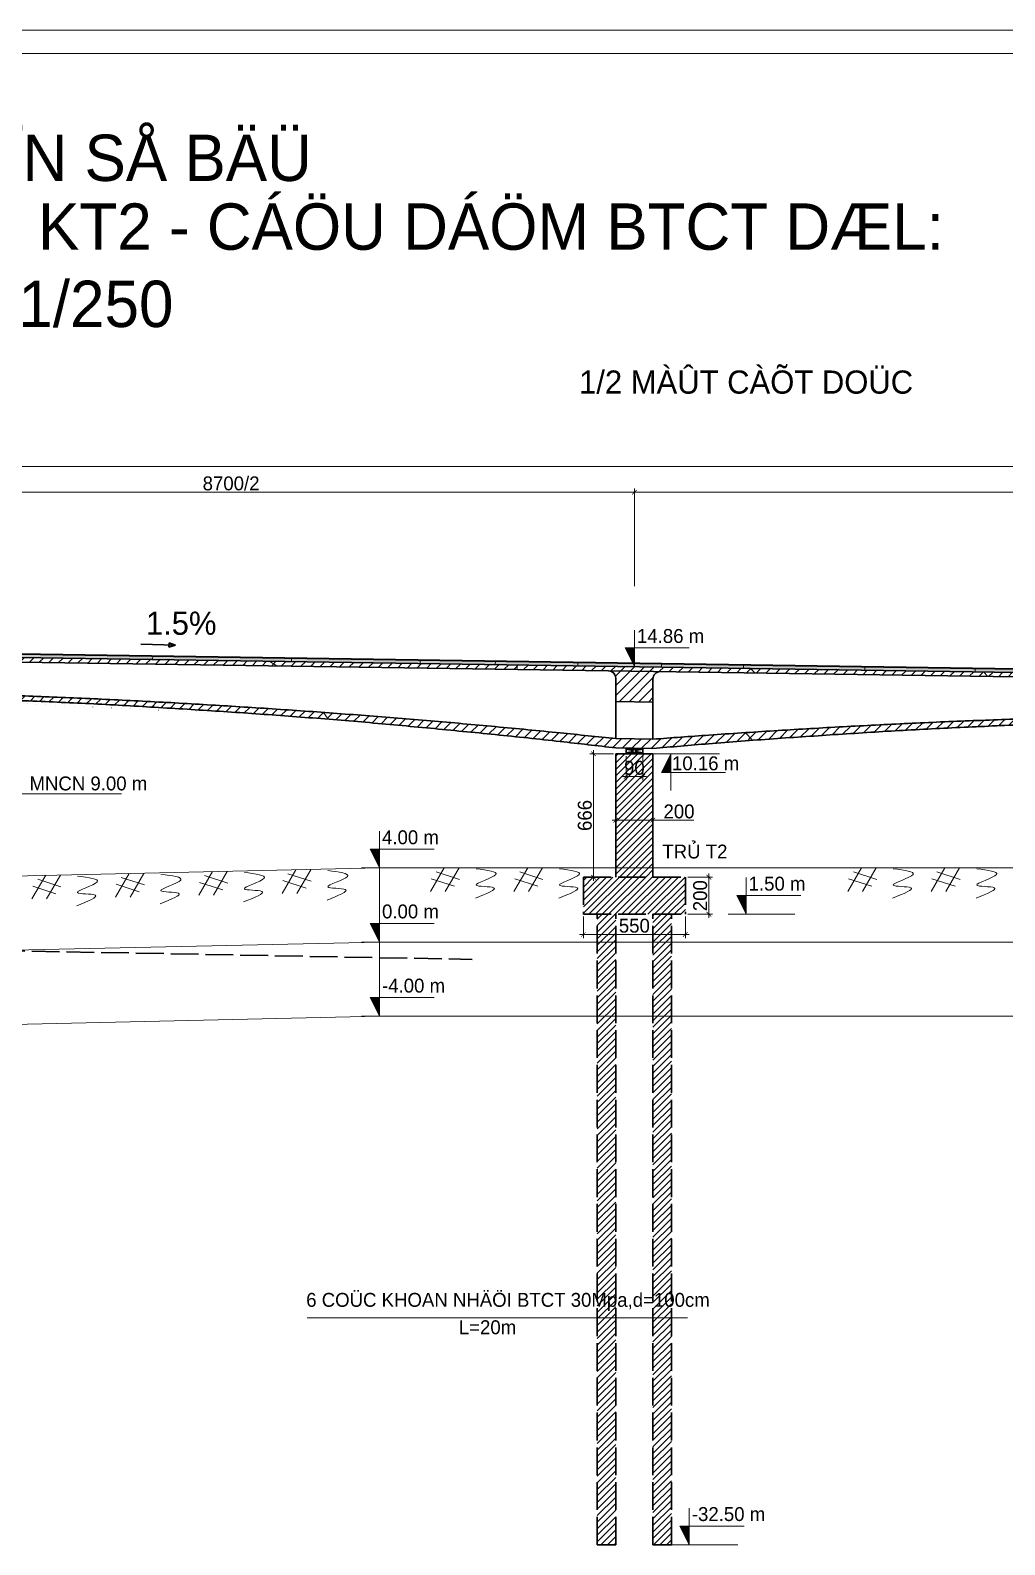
# Model space of a CAD drawing. Header units: millimetres. Extents: x -354608 to 492029, y -885357 to -234285.
# Drawn here: x -171098 to -118545, y -491690 to -410018 of the extents above; entities that cross this region are included whole.
import ezdxf

# ---------------------------------------------------------------- set-up
doc = ezdxf.new("R2010")
doc.units = ezdxf.units.MM
doc.header["$LTSCALE"] = 0.25
doc.header["$MEASUREMENT"] = 0
doc.header["$PDMODE"] = 34
doc.linetypes.add('ACAD_ISO02W100', pattern=[15, 12, -3])
doc.layers.get('0').update_dxf_attribs({"lineweight": 30})
for name, color, linetype, lineweight in [('!coban', 142, 'Continuous', 30), ('!hatch', 7, 'Continuous', 9), ('!manh', 21, 'Continuous', 20), ('!text', 130, 'Continuous', 20), ('2', 253, 'Continuous', 15), ('dam', 1, 'Continuous', 35), ('duong 2', 2, 'Continuous', 13), ('duong 3', 3, 'Continuous', 30), ('dut', 2, 'ACAD_ISO02W100', 30), ('kichthuoc', 3, 'Continuous', 20), ('NET03', 2, 'Continuous', 30)]:
    doc.layers.add(name, color=color, linetype=linetype, lineweight=lineweight)
doc.styles.add('K-THUOC', font='11_3664_VSWICONN.TTF')
doc.styles.get("Standard").update_dxf_attribs({"font": 'VNswitzerlandcondlight.TTF'})
doc.dimstyles.new('CHUAN TL 250', dxfattribs={"dimscale": 250, "dimtxt": 3, "dimasz": 1, "dimexe": 0.8, "dimexo": 0.5, "dimgap": 0.35, "dimtad": 1, "dimdec": 0, "dimlfac": 0.1, "dimzin": 0, "dimdsep": 46, "dimtxsty": 'K-THUOC', "dimblk": 'ARCHTICK', "dimcen": 1, "dimdle": 0.8, "dimclrd": 7, "dimclre": 7, "dimclrt": 256, "dimadec": 0, "dimazin": 0, "dimtfac": 1, "dimtdec": 0, "dimtmove": 0, "dimatfit": 3, "dimfxl": 0, "dimfrac": 2, "dimtolj": 1, "dimtzin": 0, "dimlwd": 15, "dimlwe": 15, "dimarcsym": 0})
pattern_1 = [(45, (-197268.6132983779, -459190.1915366811), (-176.7766952966369, 176.7766952966369), [])]
pattern_2 = [(45, (-197268.6132983779, -622961.6867834826), (-265.1650429449553, 265.1650429449554), [])]

# ---------------------------------------------------------------- blocks, each defined once
blk = doc.blocks.new('_ArchTick')
at = {"color": 0, "linetype": 'ByBlock', "const_width": 0.15}
blk.add_lwpolyline([(-0.5, -0.5), (0.5, 0.5)], dxfattribs=at)
blk = doc.blocks.new('*D51')
at = {"layer": '2', "color": 7, "lineweight": 15}
for p, q in [((-135643.6132983777, -455690.191536681), (-134296.3356503341, -455690.191536681)), ((-134496.3356503341, -455490.191536681), (-134496.3356503341, -457890.19153668)), ((-135643.6132983777, -457690.19153668), (-134296.3356503341, -457690.19153668))]:
    blk.add_line(p, q, dxfattribs=at)
at = {"layer": 'Defpoints', "color": 0}
for p in [(-135768.6132983777, -455690.191536681), (-135768.6132983777, -457690.19153668), (-134496.3356503341, -457690.19153668)]:
    blk.add_point(p, dxfattribs=at)
at = {"layer": '2', "color": 7, "lineweight": 15, "xscale": 250, "yscale": 250, "zscale": 250}
for p, rotation in [((-134496.3356503341, -455690.191536681), 90), ((-134496.3356503341, -457690.19153668), 270)]:
    blk.add_blockref('_ArchTick', p, dxfattribs=dict(at, rotation=rotation))
at = {"layer": '2', "insert": (-134966.6278581263, -456690.1915366806), "char_height": 750, "attachment_point": 5, "rotation": 90, "style": 'K-THUOC'}
blk.add_mtext('\\A1;200', dxfattribs=at)
blk = doc.blocks.new('*D52')
at = {"layer": '2', "color": 7, "lineweight": 15}
for p, q in [((-138968.613298378, -449160.191536681), (-138968.613298378, -450466.4376012371)), ((-138068.613298378, -449160.191536681), (-138068.613298378, -450466.4376012371)), ((-139168.613298378, -450266.4376012371), (-137868.613298378, -450266.4376012371))]:
    blk.add_line(p, q, dxfattribs=at)
at = {"layer": 'Defpoints', "color": 0}
for p in [(-138968.613298378, -449035.191536681), (-138068.613298378, -449035.191536681), (-138068.613298378, -450266.4376012371)]:
    blk.add_point(p, dxfattribs=at)
at = {"layer": '2', "color": 7, "lineweight": 15, "xscale": 250, "yscale": 250, "zscale": 250, "rotation": 180}
blk.add_blockref('_ArchTick', (-138968.613298378, -450266.4376012371), dxfattribs=at)
at = {"layer": '2', "color": 7, "lineweight": 15, "xscale": 250, "yscale": 250, "zscale": 250}
blk.add_blockref('_ArchTick', (-138068.613298378, -450266.4376012371), dxfattribs=at)
at = {"layer": '2', "insert": (-138518.613298378, -449796.1453934449), "char_height": 750, "attachment_point": 5, "style": 'K-THUOC'}
blk.add_mtext('\\A1;90', dxfattribs=at)
blk = doc.blocks.new('*D53')
at = {"layer": '2', "color": 7, "lineweight": 15}
for p, q in [((-139518.6132983778, -452353.6781709329), (-139518.6132983778, -452820.0592707091)), ((-137518.6132983777, -452325.1817260175), (-137518.6132983777, -452820.0592707091)), ((-139718.6132983778, -452620.0592707091), (-137518.6132983777, -452620.0592707091)), ((-137518.6132983777, -452620.0592707091), (-135320.0507884906, -452620.0592707091))]:
    blk.add_line(p, q, dxfattribs=at)
at = {"layer": 'Defpoints', "color": 0}
for p in [(-139518.6132983778, -452228.6781709329), (-137518.6132983777, -452200.1817260175), (-137518.6132983777, -452620.0592707091)]:
    blk.add_point(p, dxfattribs=at)
at = {"layer": '2', "color": 7, "lineweight": 15, "xscale": 250, "yscale": 250, "zscale": 250, "rotation": 180}
blk.add_blockref('_ArchTick', (-139518.6132983778, -452620.0592707091), dxfattribs=at)
at = {"layer": '2', "color": 7, "lineweight": 15, "xscale": 250, "yscale": 250, "zscale": 250}
blk.add_blockref('_ArchTick', (-137518.6132983777, -452620.0592707091), dxfattribs=at)
at = {"layer": '2', "insert": (-136110.7975417374, -452149.7670629168), "char_height": 750, "attachment_point": 5, "style": 'K-THUOC'}
blk.add_mtext('\\A1;200', dxfattribs=at)
blk = doc.blocks.new('*D54')
at = {"layer": '2', "color": 7, "lineweight": 15}
for p, q in [((-139643.6132983777, -449035.191536681), (-140919.3284059837, -449035.191536681)), ((-140719.3284059837, -448835.191536681), (-140719.3284059837, -455890.1915366811)), ((-140089.2174057197, -455690.1915366811), (-140919.3284059837, -455690.1915366811))]:
    blk.add_line(p, q, dxfattribs=at)
at = {"layer": 'Defpoints', "color": 0}
for p in [(-139518.6132983777, -449035.191536681), (-140719.3284059837, -455690.1915366811), (-139964.2174057197, -455690.1915366811)]:
    blk.add_point(p, dxfattribs=at)
at = {"layer": '2', "color": 7, "lineweight": 15, "xscale": 250, "yscale": 250, "zscale": 250}
for p, rotation in [((-140719.3284059837, -449035.191536681), 90), ((-140719.3284059837, -455690.1915366811), 270)]:
    blk.add_blockref('_ArchTick', p, dxfattribs=dict(at, rotation=rotation))
at = {"layer": '2', "insert": (-141189.6206137759, -452362.6915366811), "char_height": 750, "attachment_point": 5, "rotation": 90, "style": 'K-THUOC'}
blk.add_mtext('\\A1;666', dxfattribs=at)
blk = doc.blocks.new('*D55')
at = {"layer": '2', "color": 7, "lineweight": 15}
for p, q in [((-141268.6132983777, -457815.1915366811), (-141268.6132983777, -458979.6453050799)), ((-135768.6132983777, -457815.1915366818), (-135768.6132983777, -458979.6453050799)), ((-141468.6132983777, -458779.6453050799), (-135568.6132983777, -458779.6453050799))]:
    blk.add_line(p, q, dxfattribs=at)
at = {"layer": 'Defpoints', "color": 0}
for p in [(-141268.6132983777, -457690.1915366811), (-135768.6132983777, -457690.1915366818), (-135768.6132983777, -458779.6453050799)]:
    blk.add_point(p, dxfattribs=at)
at = {"layer": '2', "color": 7, "lineweight": 15, "xscale": 250, "yscale": 250, "zscale": 250, "rotation": 180}
blk.add_blockref('_ArchTick', (-141268.6132983777, -458779.6453050799), dxfattribs=at)
at = {"layer": '2', "color": 7, "lineweight": 15, "xscale": 250, "yscale": 250, "zscale": 250}
blk.add_blockref('_ArchTick', (-135768.6132983777, -458779.6453050799), dxfattribs=at)
at = {"layer": '2', "insert": (-138518.6132983777, -458309.3530972876), "char_height": 750, "attachment_point": 5, "style": 'K-THUOC'}
blk.add_mtext('\\A1;550', dxfattribs=at)
blk = doc.blocks.new('dattn')
at = {"layer": 'duong 3', "lineweight": 13}
for p, q in [((0, 0), (-744.824492210173, -1271.752598902094)), ((792.8773899440421, 0), (48.05289773386903, -1271.752598902094)), ((-705.0840408739168, -584.6347181359306), (548.548224842234, -990.6893858429976)), ((-434.0277972945478, -212.4189192865742), (819.6044684216031, -618.4735869930591))]:
    blk.add_line(p, q, dxfattribs=at)
blk.add_spline([(1714.840467518079, -43.99232401594054), (2779.09400612989, -358.9148745880229), (1714.840467518079, -929.7154815288959), (2660.850846275571, -1067.493400597828), (1675.422464238363, -1638.29400753777)], degree=3, dxfattribs=at)
blk = doc.blocks.new('*D158')
at = {"layer": '2', "color": 7, "lineweight": 15}
for p, q in [((-138718.613298378, -434934.3820314077), (-81318.61329837421, -434934.3820314077)), ((-138518.613298378, -439997.2438349718), (-138518.613298378, -434734.3820314077)), ((-81518.61329837421, -439872.2438349718), (-81518.61329837421, -434734.3820314077))]:
    blk.add_line(p, q, dxfattribs=at)
at = {"layer": 'Defpoints', "color": 0}
for p in [(-81518.61329837421, -434934.3820314077), (-138518.613298378, -440122.2438349718), (-81518.61329837421, -439997.2438349718)]:
    blk.add_point(p, dxfattribs=at)
at = {"layer": '2', "color": 7, "lineweight": 15, "xscale": 250, "yscale": 250, "zscale": 250, "rotation": 180}
blk.add_blockref('_ArchTick', (-138518.613298378, -434934.3820314077), dxfattribs=at)
at = {"layer": '2', "color": 7, "lineweight": 15, "xscale": 250, "yscale": 250, "zscale": 250}
blk.add_blockref('_ArchTick', (-81518.61329837421, -434934.3820314077), dxfattribs=at)
at = {"layer": '2', "insert": (-110018.6132983761, -434464.0898236154), "char_height": 750, "attachment_point": 5, "style": 'K-THUOC'}
blk.add_mtext('\\A1;5700', dxfattribs=at)
blk = doc.blocks.new('*D162')
at = {"layer": '2', "color": 7, "lineweight": 15}
for p, q in [((-282918.6132983783, -433550.7125860816), (-81118.61329837763, -433550.7125860816)), ((-282718.6132983783, -437965.7304423205), (-282718.6132983783, -433350.7125860816)), ((-81318.61329837763, -436485.806707731), (-81318.61329837763, -433350.7125860816))]:
    blk.add_line(p, q, dxfattribs=at)
at = {"layer": 'Defpoints', "color": 0}
for p in [(-81318.61329837763, -433550.7125860816), (-81318.61329837763, -436610.806707731), (-282718.6132983783, -438090.7304423205)]:
    blk.add_point(p, dxfattribs=at)
at = {"layer": '2', "color": 7, "lineweight": 15, "xscale": 250, "yscale": 250, "zscale": 250, "rotation": 180}
blk.add_blockref('_ArchTick', (-282718.6132983783, -433550.7125860816), dxfattribs=at)
at = {"layer": '2', "color": 7, "lineweight": 15, "xscale": 250, "yscale": 250, "zscale": 250}
blk.add_blockref('_ArchTick', (-81318.61329837763, -433550.7125860816), dxfattribs=at)
at = {"layer": '2', "insert": (-182018.613298378, -433080.4203782894), "char_height": 750, "attachment_point": 5, "style": 'K-THUOC'}
blk.add_mtext('\\A1;20110', dxfattribs=at)
blk = doc.blocks.new('*D715')
at = {"layer": '2', "color": 7, "lineweight": 15}
for p, q in [((-182218.6132983779, -434934.3820314077), (-138318.613298378, -434934.3820314077)), ((-182018.6132983779, -437303.3129331897), (-182018.6132983779, -434734.3820314077)), ((-138518.613298378, -437240.8129331897), (-138518.613298378, -434734.3820314077))]:
    blk.add_line(p, q, dxfattribs=at)
at = {"layer": 'Defpoints', "color": 0}
for p in [(-138518.613298378, -434934.3820314077), (-182018.6132983779, -437428.3129331897), (-138518.613298378, -437365.8129331897)]:
    blk.add_point(p, dxfattribs=at)
at = {"layer": '2', "color": 7, "lineweight": 15, "xscale": 250, "yscale": 250, "zscale": 250, "rotation": 180}
blk.add_blockref('_ArchTick', (-182018.6132983779, -434934.3820314077), dxfattribs=at)
at = {"layer": '2', "color": 7, "lineweight": 15, "xscale": 250, "yscale": 250, "zscale": 250}
blk.add_blockref('_ArchTick', (-138518.613298378, -434934.3820314077), dxfattribs=at)
at = {"layer": '2', "insert": (-160268.613298378, -434458.2456677713), "char_height": 750, "attachment_point": 5, "style": 'K-THUOC'}
blk.add_mtext('\\A1;8700/2', dxfattribs=at)

msp = doc.modelspace()

# ---------------------------------------------------------------- hatches: boundary and pattern name
at = {"layer": '!hatch'}
h = msp.add_hatch(color=256, dxfattribs=at)
h.paths.add_polyline_path([(-81518.61329837778, -445020.1915366742), (-85640.80539489222, -444958.3586552264), (-85643.35482127138, -445128.3204138377), (-81518.61329837778, -445190.1915366811)])
h.paths.add_polyline_path([(-85640.80539489222, -444958.3586552264), (-91907.49425498345, -444864.358322325), (-91910.04368136261, -445034.3200809364), (-85643.35482127138, -445128.3204138377)])
h.paths.add_polyline_path([(-91907.49425498345, -444864.358322325), (-97167.63731345604, -444785.456176448), (-97170.18673983522, -444955.4179350593), (-91910.04368136261, -445034.3200809364)])
h.paths.add_polyline_path([(-97167.63731345604, -444785.456176448), (-102614.4305640434, -444703.7542776891), (-102616.9799904225, -444873.7160363005), (-97170.18673983522, -444955.4179350593)])
h.paths.add_polyline_path([(-102614.4305640433, -444703.7542776891), (-109287.8247959326, -444603.6533642108), (-109290.3742223117, -444773.6151228221), (-102616.9799904225, -444873.7160363005)])
h.paths.add_polyline_path([(-109287.8247959326, -444603.6533642108), (-114969.3115183088, -444518.4310633751), (-114971.860944688, -444688.3928219865), (-109290.3742223117, -444773.6151228221)])
h.paths.add_polyline_path([(-114969.3115183088, -444518.4310633751), (-120137.2316647129, -444440.9122611791), (-120139.7810910921, -444610.8740197904), (-114971.860944688, -444688.3928219865)])
h.paths.add_polyline_path([(-120137.2316647129, -444440.9122611791), (-126080.9740981941, -444351.7561246768), (-126083.5235245733, -444521.7178832882), (-120139.7810910921, -444610.8740197904)])
h.paths.add_polyline_path([(-126080.9740981941, -444351.7561246768), (-132638.6235505662, -444253.3913828913), (-132641.1729769454, -444423.3531415026), (-126083.5235245733, -444521.7178832882)])
h.paths.add_polyline_path([(-132638.6235505662, -444253.3913828913), (-137059.5951899782, -444187.0768083001), (-137062.1446163574, -444357.0385669114), (-132641.1729769454, -444423.3531415026)])
h.paths.add_polyline_path([(-137059.5951899782, -444187.0768083001), (-141570.4165456422, -444119.4144879651), (-141572.9659720214, -444289.3762465764), (-137062.1446163574, -444357.0385669114)])
h.paths.add_polyline_path([(-141570.4165456422, -444119.4144879651), (-146016.0638719988, -444052.7297780698), (-146018.613298378, -444222.6915366811), (-141572.9659720214, -444289.3762465764)])
h.paths.add_polyline_path([(-146016.0638719988, -444052.7297780698), (-150074.718915571, -443991.8499524162), (-150077.2683419502, -444161.8117110275), (-146018.613298378, -444222.6915366811)])
h.paths.add_polyline_path([(-150074.718915571, -443991.8499524162), (-157014.1996461613, -443887.7577414573), (-157016.7490725405, -444057.7195000686), (-150077.2683419502, -444161.8117110275)])
h.paths.add_polyline_path([(-157014.1996461613, -443887.7577414573), (-164470.6536482506, -443775.910931426), (-164523.8801835981, -443945.1125334027), (-157016.7490725405, -444057.7195000686)])
h.paths.add_polyline_path([(-164470.6536482506, -443775.910931426), (-174371.967667968, -443627.3912211302), (-174371.967667968, -443797.3912211372), (-164523.8801835981, -443945.1125334027)])
h.paths.add_polyline_path([(-174371.967667968, -443627.3912211302), (-182018.613298378, -443512.691536674), (-182018.613298378, -443682.691536681), (-174371.967667968, -443797.3912211372)])
at = {"layer": '!hatch', "lineweight": 13}
h = msp.add_hatch(dxfattribs=at)
h.set_pattern_fill('ANSI31', color=256, scale=3000, style=0)
h.set_pattern_definition(pattern_2)
h.paths.add_polyline_path([(-157803.8519024441, -444295.9410810382), (-158216.7567940517, -444039.7193842459), (-175005.7955337992, -443787.8838031497), (-174798.5685432946, -444041.0203314254)])
h = msp.add_hatch(dxfattribs=at)
h.set_pattern_fill('ANSI31', color=256, scale=3000, style=0)
h.set_pattern_definition(pattern_2)
h.paths.add_polyline_path([(-144839.2291075329, -444490.4104229619), (-144835.4795293366, -444240.4385432167), (-158216.7567940517, -444039.7193842459), (-157803.8519024441, -444295.9410810382)])
h = msp.add_hatch(dxfattribs=at)
h.set_pattern_fill('ANSI31', color=256, scale=3000, style=0)
h.set_pattern_definition(pattern_2)
h.paths.add_polyline_path([(-131995.1060801694, -444683.0722683724), (-132248.7041928525, -444429.2401732639), (-144835.4795293366, -444240.4385432167), (-144839.2291075329, -444490.4104229619)])
h = msp.add_hatch(dxfattribs=at)
h.set_pattern_fill('ANSI31', color=256, scale=3000, style=0)
h.set_pattern_definition(pattern_2)
h.paths.add_polyline_path([(-137518.613298378, -446249.9103024996), (-137518.613298378, -445006.2646575682, -0.4186134857086543), (-137112.6139732641, -444606.3096499759), (-139912.6139732641, -444564.3096499759, -0.409827285690098), (-139518.613298378, -444964.2646575682), (-139518.613298378, -446219.9103024997)])
h = msp.add_hatch(dxfattribs=at)
h.set_pattern_fill('ANSI31', color=256, scale=3000, style=0)
h.set_pattern_definition(pattern_2)
h.paths.add_polyline_path([(-119471.159484531, -444870.931467307), (-119664.4340868714, -444618.0042248537), (-132248.7041928525, -444429.2401732639), (-131995.1060801694, -444683.0722683724)])
h = msp.add_hatch(dxfattribs=at)
h.set_pattern_fill('ANSI31', color=256, scale=3000, style=0)
h.set_pattern_definition(pattern_2)
h.paths.add_polyline_path([(-106944.3507323385, -445058.8335985899), (-107138.4829817762, -444805.8934914301), (-119664.4340868714, -444618.0042248537), (-119471.159484531, -444870.931467307)])
h = msp.add_hatch(dxfattribs=at)
h.set_pattern_fill('ANSI31', color=256, scale=3000, style=0)
h.set_pattern_definition(pattern_2)
edge = h.paths.add_edge_path()
edge.add_spline(control_points=[(-155280.6642629961, -446805.5532303712), (-155693.272895318, -446775.5248710887), (-157272.1717535734, -446662.790050041), (-160017.8561311188, -446481.9318809483), (-163517.8257575185, -446274.2309343059), (-167018.0098416955, -446096.5424109342), (-170518.0956680619, -445943.9247177364), (-174018.1739347173, -445817.0326853534), (-177518.2975415434, -445718.1778348781), (-179851.8551888921, -445668.3581206164), (-181018.613298378, -445648.691536681)], knot_values=[1000.12799180904, 1000.12799180904, 1000.12799180904, 1000.12799180904, 2241.225281654493, 5748.872962080797, 9254.959419942326, 12759.50821400983, 16262.82896010203, 19765.11424973793, 23266.52828552404, 26767.29995045736, 26767.29995045737, 26767.29995045737, 26767.29995045737], degree=3, periodic=0)
edge.add_line((-181018.613298378, -445648.691536681), (-181018.613298378, -445897.6915366811))
edge.add_spline(control_points=[(-181018.613298378, -445897.6915366811), (-179851.8366810902, -445916.0475963357), (-177518.0264342891, -445961.7374072869), (-174018.3104156295, -446081.0675447243), (-170518.0075661891, -446210.2270724004), (-167017.4676131213, -446369.3347648003), (-163518.1245977837, -446578.8819456717), (-160017.5221365092, -446796.5424683307), (-157188.5879496478, -447002.6169306653), (-155526.1645052704, -447131.3774216318), (-155030.0519082688, -447170.8625509838)], knot_values=[1000.112493672587, 1000.112493672611, 1000.112493672611, 1000.112493672611, 4500.863305998422, 8002.670874954774, 11505.17801270624, 15008.94830340739, 18514.80144494085, 22021.86663538143, 25530.96285093323, 27023.99546123244, 27023.99546123244, 27023.99546123244, 27023.99546123244], degree=3, periodic=0)
edge.add_line((-155030.0519082688, -447170.8625509838), (-155280.6642629961, -446805.5532303712))
h = msp.add_hatch(dxfattribs=at)
h.set_pattern_fill('ANSI31', color=256, scale=3000, style=0)
h.set_pattern_definition(pattern_2)
edge = h.paths.add_edge_path()
edge.add_spline(control_points=[(-137518.613298378, -448750.191536681), (-136518.7472520472, -448663.5857018268), (-134729.8609791808, -448508.636956753), (-132939.6883606402, -448369.1089069849), (-132149.9034932388, -448310.2320060753)], knot_values=[0, 0, 0, 0, 3010.817995163431, 5386.73255423791, 5386.73255423791, 5386.73255423791, 5386.73255423791], degree=3, periodic=0)
edge.add_line((-132149.9034932387, -448310.2320060753), (-132544.4015646305, -447896.8718598161))
edge.add_spline(control_points=[(-132544.4015646304, -447896.8718598161), (-133194.9157582883, -447939.6022939977), (-134853.364016773, -448052.1574468593), (-136511.0490140449, -448175.4321587402), (-137518.613298378, -448250.3602645365)], knot_values=[37548.13164567662, 37548.13164567662, 37548.13164567662, 37548.13164567662, 39503.8729521253, 42534.90249872258, 42534.90249872258, 42534.90249872258, 42534.90249872258], degree=3, periodic=0)
edge.add_line((-137518.613298378, -448250.3602645365), (-137518.613298378, -448250.1352898448))
edge.add_line((-137518.613298378, -448250.1352898448), (-139518.6132983786, -448220.1352898448))
edge.add_spline(control_points=[(-139518.613298378, -448220.1352898448), (-140518.4714168468, -448115.0903180664), (-142683.9968701506, -447887.5804784943), (-146017.4645930055, -447567.924859054), (-149517.4493474854, -447255.5388628134), (-152605.2783240348, -447005.0924768828), (-154526.512122469, -446860.4380525863), (-155280.6642629961, -446805.5532303712)], knot_values=[26767.29995045736, 26767.29995045736, 26767.29995045736, 26767.29995045736, 29783.37123900999, 33299.60590836868, 36813.44031681766, 40324.98417244583, 42593.41993558621, 42593.41993558621, 42593.41993558621, 42593.41993558621], degree=3, periodic=0)
edge.add_line((-155280.6642629961, -446805.5532303712), (-155030.0519082688, -447170.8625509838))
edge.add_spline(control_points=[(-155030.0519082688, -447170.8625509838), (-154359.3842073649, -447224.2403548986), (-152521.2257050214, -447375.8464926958), (-149517.836862524, -447658.8133342555), (-146017.0658790591, -447997.3575746983), (-142683.6134854882, -448351.096131035), (-140518.4322015328, -448603.5948410045), (-139518.613298378, -448720.191536681)], knot_values=[27023.99546123244, 27023.99546123244, 27023.99546123244, 27023.99546123244, 29042.34523540804, 32557.17186697894, 36073.88997481755, 39593.65647985734, 42613.42882226993, 42613.42882226993, 42613.42882226993, 42613.42882226993], degree=3, periodic=0)
edge.add_line((-139518.613298378, -448720.191536681), (-137518.613298378, -448750.191536681))
h = msp.add_hatch(dxfattribs=at)
h.set_pattern_fill('ANSI31', color=256, scale=3000, style=0)
h.set_pattern_definition(pattern_2)
edge = h.paths.add_edge_path()
edge.add_spline(control_points=[(-132149.9034932388, -448310.2320060753), (-131772.84980388, -448282.1233987542), (-130229.4910996264, -448169.5682319183), (-127519.1510241452, -447988.7734290388), (-124019.857594645, -447764.0692669181), (-120519.2428910777, -447591.4472459443), (-117019.2219377958, -447441.4935912567), (-113518.8632750132, -447328.8533036294), (-110789.1417993471, -447247.3104033511), (-109225.8778131804, -447215.685664328), (-108829.481759139, -447208.5053333516)], knot_values=[5386.73255423791, 5386.73255423791, 5386.73255423791, 5386.73255423791, 6521.025432053735, 10029.07421307147, 13535.825736918, 17040.32373948556, 20543.43039644021, 24045.40216246004, 27546.75993481064, 28736.13716128339, 28736.13716128339, 28736.13716128339, 28736.13716128339], degree=3, periodic=0)
edge.add_line((-108829.481759139, -447208.5053333516), (-108925.7172292192, -446940.1581765727))
edge.add_spline(control_points=[(-108925.7172292192, -446940.1581765727), (-109267.9564252961, -446945.3066395396), (-110778.225204483, -446969.6192443861), (-113456.8357700715, -447025.1484379571), (-116961.4603936524, -447127.7766186736), (-120467.0018114591, -447253.2519891396), (-123973.2283515972, -447407.3064523934), (-127480.344016089, -447586.1227819751), (-130337.347664353, -447754.8329342601), (-132025.3538366233, -447862.7770852596), (-132544.4015646304, -447896.8718598161)], knot_values=[13907.61235126416, 13907.61235126416, 13907.61235126416, 13907.61235126416, 14934.44403334831, 18438.9928274158, 21945.07928527734, 25452.72696570364, 28962.26001868948, 32473.80387431765, 35987.63828276661, 37548.13164567662, 37548.13164567662, 37548.13164567662, 37548.13164567662], degree=3, periodic=0)
edge.add_line((-132544.4015646305, -447896.8718598161), (-132149.9034932387, -448310.2320060753))
h = msp.add_hatch(dxfattribs=at)
h.set_pattern_fill('ANSI31', color=256, scale=2000, style=0)
h.set_pattern_definition(pattern_1)
h.paths.add_polyline_path([(-137518.6132983777, -449035.191536681), (-139518.6132983777, -449035.191536681), (-139518.6132983777, -455190.1915366811), (-137518.6132983777, -455190.1915366811)])
h.paths.add_polyline_path([(-137518.6132983777, -455190.1915366811), (-139518.6132983777, -455190.1915366811), (-139518.6132983777, -455690.1915366811), (-137518.6132983777, -455690.1915366811)])
h.paths.add_polyline_path([(-139203.8405711052, -450573.4181207176), (-137831.4379737026, -450573.4181207176), (-137831.4379737026, -448812.8661726656), (-139203.8405711052, -448812.8661726656)], flags=9)
h = msp.add_hatch(dxfattribs=at)
h.set_pattern_fill('ANSI31', color=256, scale=2000, style=0)
h.set_pattern_definition(pattern_1)
h.paths.add_polyline_path([(-135768.6132983777, -457690.1915366818), (-135768.6132983777, -455690.191536681), (-141268.6132983777, -455690.1915366811), (-141268.6132983777, -457690.1915366811)])
h = msp.add_hatch(dxfattribs=at)
h.set_pattern_fill('ANSI31', color=256, scale=2000, style=0)
h.set_pattern_definition(pattern_1)
h.paths.add_polyline_path([(-139518.6132983777, -457690.1915366814), (-140518.6132983777, -457690.1915366813), (-140518.6132983777, -459190.1915366811), (-139518.6132983777, -459190.1915366811)])
h.paths.add_polyline_path([(-139518.6132983777, -459190.1915366811), (-140518.6132983777, -459190.1915366811), (-140518.6132983777, -463190.1915366811), (-139518.6132983777, -463190.1915366811)])
h.paths.add_polyline_path([(-139518.6132983777, -463190.1915366811), (-140518.6132983777, -463190.1915366811), (-140518.6132983778, -479453.1748600613), (-139518.6132983778, -479453.1748600613)])
h.paths.add_polyline_path([(-139518.6132983778, -479453.1748600613), (-140518.6132983778, -479453.1748600613), (-140518.6132983778, -491690.1915366813), (-139518.6132983778, -491690.1915366813)])
h.paths.add_polyline_path([(-136518.6132983777, -479453.1748600613), (-137518.6132983777, -479453.1748600613), (-137518.6132983776, -491690.1915366813), (-136518.6132983776, -491690.1915366813)])
h.paths.add_polyline_path([(-136518.6132983777, -463190.1915366811), (-137518.6132983777, -463190.1915366811), (-137518.6132983777, -479453.1748600613), (-136518.6132983777, -479453.1748600613)])
h.paths.add_polyline_path([(-136518.6132983777, -459190.1915366811), (-137518.6132983777, -459190.1915366811), (-137518.6132983777, -463190.1915366811), (-136518.6132983777, -463190.1915366811)])
h.paths.add_polyline_path([(-136518.6132983777, -457690.1915366817), (-137518.6132983777, -457690.1915366816), (-137518.6132983777, -459190.1915366811), (-136518.6132983777, -459190.1915366811)])
at = {"layer": 'kichthuoc', "lineweight": 13}
for points in [[(-138518.613298378, -443327.6600216883), (-139020.3349812671, -443327.6600216881), (-138518.6132983779, -444335.1915366812)], [(-136559.5414860609, -450042.7230516738), (-137061.26316895, -450042.723051674), (-136559.5414860608, -449035.1915366809)], [(-152268.6132983779, -454182.6600216883), (-152770.334981267, -454182.6600216882), (-152268.6132983779, -455190.1915366813)], [(-132496.9649204686, -456683.6876823424), (-132998.6866033577, -456683.6876823422), (-132496.9649204686, -457691.2191973353)], [(-152268.6132983779, -458182.6600216883), (-152770.334981267, -458182.6600216882), (-152268.6132983779, -459190.1915366813)], [(-152268.6132983779, -462182.6600216883), (-152770.334981267, -462182.6600216882), (-152268.6132983779, -463190.1915366813)], [(-135559.5414860607, -490682.6600216884), (-136061.2631689498, -490682.6600216883), (-135559.5414860607, -491690.1915366814)]]:
    msp.add_hatch(color=256, dxfattribs=at).paths.add_polyline_path(points)

# ---------------------------------------------------------------- linework, layer by layer
at = {"layer": '!coban'}
for p, q in [((-165137.3066190647, -443121.2209386864), (-163266.0906206155, -443184.3297129676)), ((-163613.735044493, -443058.9967432679), (-163621.3894616045, -443285.9551642024)), ((-163266.0906206155, -443184.3297129676), (-163621.3894616045, -443285.9551642024)), ((-163266.0906206155, -443184.3297129676), (-163613.735044493, -443058.9967432679)), ((-82368.61329837795, -445427.4696600994), (-182022.3628765742, -443932.6634164262)), ((-81368.61329837795, -445192.4415366811), (-182018.613298378, -443682.691536681)), ((-139518.613298378, -444964.2646575682), (-139518.613298378, -448220.1352898447)), ((-137518.613298378, -445006.2646575682), (-137518.613298378, -448250.3602645365)), ((-137518.613298378, -446249.9103024996), (-139518.613298378, -446219.9103024997)), ((-137518.613298378, -448250.1352898448), (-139518.613298378, -448220.1352898448)), ((-137518.613298378, -448750.191536681), (-139518.613298378, -448720.191536681))]:
    msp.add_line(p, q, dxfattribs=at)
for centre, start, end in [((-139918.613298378, -444964.2646575682), 0, 89.14062775635594), ((-137118.613298378, -445006.2646575682), 89.14062775635448, 180)]:
    msp.add_arc(centre, 400, start, end, dxfattribs=at)
for points in [[(-182018.613298378, -445632.691536681), (-181018.613298378, -445648.691536681), (-177518.613298378, -445722.191536681), (-174018.613298378, -445821.691536681), (-170518.613298378, -445948.191536681), (-167018.613298378, -446100.691536681), (-163518.613298378, -446279.191536681), (-160018.613298378, -446485.691536681), (-156518.613298378, -446717.1915366811), (-153018.613298378, -446975.6915366811), (-149518.613298378, -447260.1915366811), (-146018.613298378, -447571.6915366811), (-142518.613298378, -447909.1915366811), (-139518.613298378, -448220.1352898448)], [(-182018.613298378, -445882.691536681), (-181018.613298378, -445897.691536681), (-177518.613298378, -445970.191536681), (-174018.613298378, -446082.691536681), (-170518.613298378, -446215.191536681), (-167018.613298378, -446377.691536681), (-163518.613298378, -446580.191536681), (-160018.613298378, -446802.691536681), (-156518.613298378, -447055.191536681), (-153018.613298378, -447337.691536681), (-149518.613298378, -447660.191536681), (-146018.613298378, -448002.691536681), (-142518.613298378, -448375.191536681), (-139518.613298378, -448720.191536681)], [(-95018.61329837798, -446938.7937886752), (-95945.15982540947, -446924.7933387764), (-99445.78968369137, -446893.2838909021), (-102947.1993665127, -446887.7627456597), (-106449.4188671251, -446909.2294531505), (-109952.4181922769, -446956.6844632731), (-113456.1973419682, -447030.1277760277), (-116960.8163027021, -447131.5584916166), (-120466.1850947239, -447257.9779597363), (-123972.3637045367, -447411.385280589), (-127479.322138889, -447590.7809040736), (-130987.0903910322, -447797.1643802914), (-134495.638467715, -448029.536159141), (-137518.613298378, -448250.3602645365)], [(-137518.613298378, -448750.191536681), (-134518.613298378, -448495.1915366811), (-131018.613298378, -448227.6915366811), (-127518.613298378, -447990.1915366811), (-124018.613298378, -447772.6915366811), (-120518.613298378, -447595.1915366811), (-117018.613298378, -447447.6915366811), (-113518.613298378, -447330.1915366811), (-110018.613298378, -447232.6915366811), (-106518.613298378, -447175.1915366811), (-103018.613298378, -447147.6915366811), (-99518.61329837798, -447140.1915366811), (-96018.61329837798, -447172.6915366811)]]:
    msp.add_spline(points, degree=3, dxfattribs=at)
at = {"layer": '!manh'}
msp.add_line((-156173.9945150352, -479453.1748600613), (-135660.9462157901, -479453.1748600613), dxfattribs=at)
at = {"layer": '!text', "color": 2}
for p, q in [((-164523.8801835982, -443945.1125334027), (-164470.6536482506, -443775.910931426)), ((-158216.7567940517, -444039.7193842459), (-157803.8519024441, -444295.9410810382)), ((-157016.7490725405, -444057.7195000686), (-157014.1996461613, -443887.7577414573)), ((-150077.2683419502, -444161.8117110275), (-150074.718915571, -443991.8499524162)), ((-146018.613298378, -444222.6915366811), (-146016.0638719988, -444052.7297780698)), ((-144835.4795293366, -444240.4385432167), (-144839.2291075329, -444490.4104229619)), ((-141572.9659720214, -444289.3762465764), (-141570.4165456422, -444119.4144879651)), ((-137062.1446163574, -444357.0385669114), (-137059.5951899782, -444187.0768083001)), ((-132641.1729769454, -444423.3531415026), (-132638.6235505662, -444253.3913828913)), ((-141574.3807921715, -444539.3831476923), (-139912.6139732641, -444564.3096499759)), ((-137112.6139732641, -444606.3096499759), (-134858.6616955384, -444640.1189341418)), ((-132248.7041928525, -444429.2401732639), (-131995.1060801694, -444683.0722683724)), ((-126083.5235245733, -444521.7178832882), (-126080.9740981941, -444351.7561246769)), ((-120139.7810910921, -444610.8740197903), (-120137.2316647129, -444440.9122611791)), ((-119664.4340868714, -444618.0042248537), (-119471.159484531, -444870.931467307)), ((-155280.6642629961, -446805.5532303712), (-155030.0519082688, -447170.8625509838)), ((-132544.4015646304, -447896.8718598162), (-132149.9034932388, -448310.2320060753))]:
    msp.add_line(p, q, dxfattribs=at)
at = {"layer": '!text'}
for p, q in [((-197268.6132983779, -456190.1915366811), (-152268.6132983779, -455190.1915366811)), ((-152268.6132983779, -455190.1915366811), (-117268.6132983779, -455190.1915366811)), ((-152268.6132983779, -455190.1915366811), (-152268.6132983779, -459190.1915366811)), ((-197268.6132983779, -460190.1915366811), (-152268.6132983779, -459190.1915366811)), ((-152268.6132983779, -459190.1915366811), (-117268.6132983779, -459190.1915366811)), ((-152268.6132983779, -459190.1915366811), (-152268.6132983779, -463190.1915366811)), ((-197268.6132983779, -464190.1915366811), (-152268.6132983779, -463190.1915366811)), ((-152268.6132983779, -463190.1915366811), (-117268.6132983779, -463190.1915366811))]:
    msp.add_line(p, q, dxfattribs=at)
at = {"layer": '2', "color": 1, "lineweight": 5}
for p, q in [((69572.36702159696, -410018.2959596543), (-354608.2104857937, -410018.2959596543)), ((68322.36702159702, -411268.2959596543), (-348358.2104857937, -411268.2959596543))]:
    msp.add_line(p, q, dxfattribs=at)
at = {"layer": 'dam'}
msp.add_line((-81518.61329804406, -445020.1915366792), (-182018.6132980441, -443512.691536679), dxfattribs=at)
at = {"layer": 'duong 3'}
for p, q in [((-139518.6132983777, -455690.1915366811), (-139518.6132983777, -449035.191536681)), ((-139518.6132983777, -449035.191536681), (-137518.6132983777, -449035.191536681)), ((-137518.6132983777, -455690.1915366811), (-137518.6132983777, -449035.191536681)), ((-139518.6132983778, -455479.0804255701), (-139518.6132983777, -449405.2626823334)), ((-137518.6132983778, -455479.0804255701), (-137518.6132983777, -449405.2626823334))]:
    msp.add_line(p, q, dxfattribs=at)
at = {"layer": 'dut', "ltscale": 500}
for p, q in [((-141268.6132983777, -455690.1915366811), (-135768.6132983777, -455690.191536681)), ((-141268.6132983777, -455690.1915366811), (-141268.6132983777, -457690.1915366811)), ((-135768.6132983777, -455690.191536681), (-135768.6132983777, -457690.191536681)), ((-141268.6132983777, -457690.1915366811), (-135768.6132983777, -457690.1915366818)), ((-140518.6132983778, -491690.1915366813), (-140518.6132983777, -457690.1915366811)), ((-139518.6132983778, -491690.1915366814), (-139518.6132983777, -457690.1915366811)), ((-137518.6132983776, -491690.1915366817), (-137518.6132983777, -457690.1915366816)), ((-136518.6132983776, -491690.1915366818), (-136518.6132983777, -457690.1915366816)), ((-197268.6132983779, -459190.1915366811), (-147268.613298378, -460125.7526573781)), ((-140518.6132983778, -491690.1915366813), (-139518.6132983778, -491690.1915366813)), ((-137518.6132983777, -491690.1915366813), (-136518.6132983777, -491690.1915366813))]:
    msp.add_line(p, q, dxfattribs=at)
at = {"layer": 'kichthuoc'}
for p, q in [((-138518.613298378, -444335.1915366811), (-138518.613298378, -442360.7599421954)), ((-138518.613298378, -444335.1915366811), (-139020.334981267, -443327.6600216883)), ((-139020.334981267, -443327.6600216883), (-138518.613298378, -443327.6600216883)), ((-138518.613298378, -443327.6600216883), (-135561.4029990842, -443327.6600216883)), ((-137518.6132983777, -449035.191536681), (-133930.2388496363, -449035.191536681)), ((-136559.5414860609, -449035.191536681), (-137061.2631689499, -450042.7230516738)), ((-136559.5414860609, -449035.191536681), (-136559.5414860609, -451009.6231311667)), ((-137061.2631689499, -450042.7230516738), (-136559.5414860609, -450042.7230516738)), ((-136559.5414860609, -450042.7230516738), (-133602.3311867671, -450042.7230516738)), ((-171971.326544083, -451197.723051674), (-166185.9684204124, -451197.723051674)), ((-152268.6132983779, -455190.1915366811), (-152268.6132983779, -453215.7599421955)), ((-152268.6132983779, -455190.1915366811), (-152770.334981267, -454182.6600216883)), ((-152770.334981267, -454182.6600216883), (-152268.6132983779, -454182.6600216883)), ((-152268.6132983779, -454182.6600216883), (-149311.4029990842, -454182.6600216883)), ((-153227.6851106948, -455190.1915366811), (-149639.3106619534, -455190.1915366811)), ((-132496.9649204686, -457691.2191973352), (-132496.9649204686, -455716.7876028495)), ((-152268.6132983779, -459190.1915366811), (-152268.6132983779, -457215.7599421955)), ((-132496.9649204686, -457691.2191973352), (-132998.6866033577, -456683.6876823424)), ((-132998.6866033577, -456683.6876823424), (-132496.9649204686, -456683.6876823424)), ((-132496.9649204686, -456683.6876823424), (-129539.7546211749, -456683.6876823424)), ((-133456.0367327855, -457691.2191973352), (-129867.6622840441, -457691.2191973352)), ((-152268.6132983779, -459190.1915366811), (-152770.334981267, -458182.6600216883)), ((-152770.334981267, -458182.6600216883), (-152268.6132983779, -458182.6600216883)), ((-152268.6132983779, -458182.6600216883), (-149311.4029990842, -458182.6600216883)), ((-153227.6851106948, -459190.1915366811), (-149639.3106619534, -459190.1915366811)), ((-152268.6132983779, -463190.1915366811), (-152268.6132983779, -461215.7599421955)), ((-152268.6132983779, -463190.1915366811), (-152770.334981267, -462182.6600216883)), ((-152770.334981267, -462182.6600216883), (-152268.6132983779, -462182.6600216883)), ((-152268.6132983779, -462182.6600216883), (-149311.4029990842, -462182.6600216883)), ((-153227.6851106948, -463190.1915366811), (-149639.3106619534, -463190.1915366811)), ((-135559.5414860607, -491690.1915366813), (-135559.5414860607, -489715.7599421956)), ((-135559.5414860607, -491690.1915366813), (-136061.2631689498, -490682.6600216884)), ((-136061.2631689498, -490682.6600216884), (-135559.5414860607, -490682.6600216884)), ((-135559.5414860607, -490682.6600216884), (-132602.331186767, -490682.6600216884)), ((-136518.6132983776, -491690.1915366813), (-132930.2388496362, -491690.1915366813))]:
    msp.add_line(p, q, dxfattribs=at)
at = {"layer": 'NET03'}
for p, q in [((-138968.613298378, -448741.941536681), (-138968.613298378, -449035.191536681)), ((-138968.613298378, -448784.9781003373), (-138068.613298378, -448784.9781003373)), ((-138968.613298378, -448785.191536681), (-138597.7568816471, -448865.4056408594)), ((-138597.7568816466, -448904.9774324966), (-138968.613298378, -448985.191536681)), ((-138968.613298378, -448985.191536681), (-138118.6132983778, -448985.191536681)), ((-138968.613298378, -448985.191536681), (-138068.613298378, -448985.191536681)), ((-138968.613298378, -449035.191536681), (-138068.613298378, -449035.191536681)), ((-138918.6132983778, -448785.191536681), (-138118.6132983778, -448785.191536681)), ((-138918.6132983782, -448785.191536681), (-138118.6132983782, -448785.191536681)), ((-138068.613298378, -448785.191536681), (-138439.4697151103, -448865.4056408594)), ((-138439.4697151103, -448904.9774324966), (-138068.613298378, -448985.191536681)), ((-138068.613298378, -448735.191536681), (-138068.613298378, -449035.191536681))]:
    msp.add_line(p, q, dxfattribs=at)
for centre in [(-138518.6132983778, -448885.191536681), (-138518.6132983782, -448885.191536681)]:
    msp.add_circle(centre, 81.57933835114818, dxfattribs=at)

# ---------------------------------------------------------------- block references
at = {"layer": '!text', "color": 2}
for p in [(-170264.1704993469, -455590.0928078138), (-165765.2811991047, -455490.1174900307), (-161266.3918988624, -455390.1421722475), (-156767.5025986202, -455290.1668544643), (-148768.6132983779, -455190.1915366811), (-144268.6132983779, -455190.1915366811), (-126268.6132983779, -455190.1915366811), (-121768.6132983779, -455190.1915366811)]:
    msp.add_blockref('dattn', p, dxfattribs=at)

# ---------------------------------------------------------------- texts
at = {"layer": 'duong 2', "insert": (-164864.1000061154, -441367.8360795722), "char_height": 1250, "width": 50000, "attachment_point": 1}
msp.add_mtext('1.5%', dxfattribs=at)
at = {"layer": 'duong 3'}
for s, insert, char_height, width, attachment_point in [('THIÃÚT KÃÚ PHÆÅNG AÏN SÅ BÄÜ', (-183774.680932519, -416912.5995094352), 2500, 144951.0155975905, 5), ('BÄÚ TRÊ CHUNG PHÆÅNG AÏN II CÁÖU SÄNG KT2 - CÁÖU DÁÖM BTCT DÆL: 57+87+57=201(m) TL1/250', (-183774.680932519, -423064.2694883313), 2500, 144951.0155975905, 5), ('1/2 MÀÛT CÀÕT DOÜC  ', (-141500.7668064492, -428365.3091864687), 1250, 50000, 1), ('14.86 m', (-138377.3577151913, -442308.0202835829), 750, 50000, 1), ('10.16 m', (-136488.7401230658, -449936.4046206621), 750, 50000, 7), ('MNCN 9.00 m', (-171141.5859639321, -451020.9124590805), 750, 50000, 7), ('4.00 m', (-152127.3577151913, -453163.020283583), 750, 50000, 1), ('TRUÛ T2', (-137009.444427778, -453932.5424823179), 750, 50000, 1), ('1.50 m', (-132355.709337282, -455664.047944237), 750, 50000, 1), ('0.00 m', (-152127.3577151913, -457163.020283583), 750, 50000, 1), ('-4.00 m', (-152127.3577151913, -461163.020283583), 750, 50000, 1), ('6 COÜC KHOAN NHÄÖI BTCT 30Mpa,d=100cm', (-156216.7818040697, -478110.9022552809), 750, 50000, 1), ('\\A1;L=20m', (-147986.0819888104, -479587.6668356308), 750, 50000, 1), ('-32.50 m', (-135418.2859028741, -489663.0202835831), 750, 50000, 1)]:
    msp.add_mtext(s, dxfattribs=dict(at, insert=insert, char_height=char_height, width=width, attachment_point=attachment_point))

# ---------------------------------------------------------------- dimensions: what is measured, and where the dimension line sits
at = {"layer": '2'}
for base, p1, p2, text, picture, middle in [((-81318.61329837763, -433550.7125860816), (-282718.6132983783, -438090.7304423205), (-81318.61329837763, -436610.806707731), '20110', '*D162', (-182018.613298378, -433080.4203782894)), ((-138518.613298378, -434934.3820314077), (-182018.6132983779, -437428.3129331897), (-138518.613298378, -437365.8129331897), '8700/2', '*D715', (-160268.613298378, -434458.2456677713))]:
    dim = msp.add_linear_dim(base=base, p1=p1, p2=p2, text=text, dimstyle='CHUAN TL 250', dxfattribs=at)
    dim.commit()
    dim.dimension.update_dxf_attribs({"geometry": picture, "text_midpoint": middle})
for base, p1, p2, picture, middle in [((-81518.61329837421, -434934.3820314077), (-138518.613298378, -440122.2438349718), (-81518.61329837421, -439997.2438349718), '*D158', (-110018.6132983761, -434464.0898236154)), ((-135768.6132983777, -458779.6453050799), (-141268.6132983777, -457690.1915366811), (-135768.6132983777, -457690.1915366818), '*D55', (-138518.6132983777, -458309.3530972876))]:
    dim = msp.add_linear_dim(base=base, p1=p1, p2=p2, dimstyle='CHUAN TL 250', dxfattribs=at)
    dim.commit()
    dim.dimension.update_dxf_attribs({"geometry": picture, "text_midpoint": middle})
for base, p1, p2, picture, middle in [((-140719.3284059837, -455690.1915366811), (-139518.6132983777, -449035.191536681), (-139964.2174057197, -455690.1915366811), '*D54', (-141189.6206137759, -452362.6915366811)), ((-134496.3356503341, -457690.19153668), (-135768.6132983777, -455690.191536681), (-135768.6132983777, -457690.19153668), '*D51', (-134966.6278581263, -456690.1915366806))]:
    dim = msp.add_linear_dim(base=base, p1=p1, p2=p2, angle=90, dimstyle='CHUAN TL 250', dxfattribs=at)
    dim.commit()
    dim.dimension.update_dxf_attribs({"geometry": picture, "text_midpoint": middle})
dim = msp.add_linear_dim(base=(-138068.613298378, -450266.4376012371), p1=(-138968.613298378, -449035.191536681), p2=(-138068.613298378, -449035.191536681), text='90', dimstyle='CHUAN TL 250', dxfattribs=at)
dim.commit()
dim.dimension.update_dxf_attribs({"geometry": '*D52', "text_midpoint": (-138518.613298378, -450266.4376012371), "dimtype": 160})
dim = msp.add_linear_dim(base=(-137518.6132983777, -452620.0592707091), p1=(-139518.6132983778, -452228.6781709329), p2=(-137518.6132983777, -452200.1817260175), dimstyle='CHUAN TL 250', dxfattribs=at)
dim.commit()
dim.dimension.update_dxf_attribs({"geometry": '*D53', "text_midpoint": (-136110.7975417374, -452620.0592707091), "dimtype": 160})

doc.saveas('drawing.dxf')
